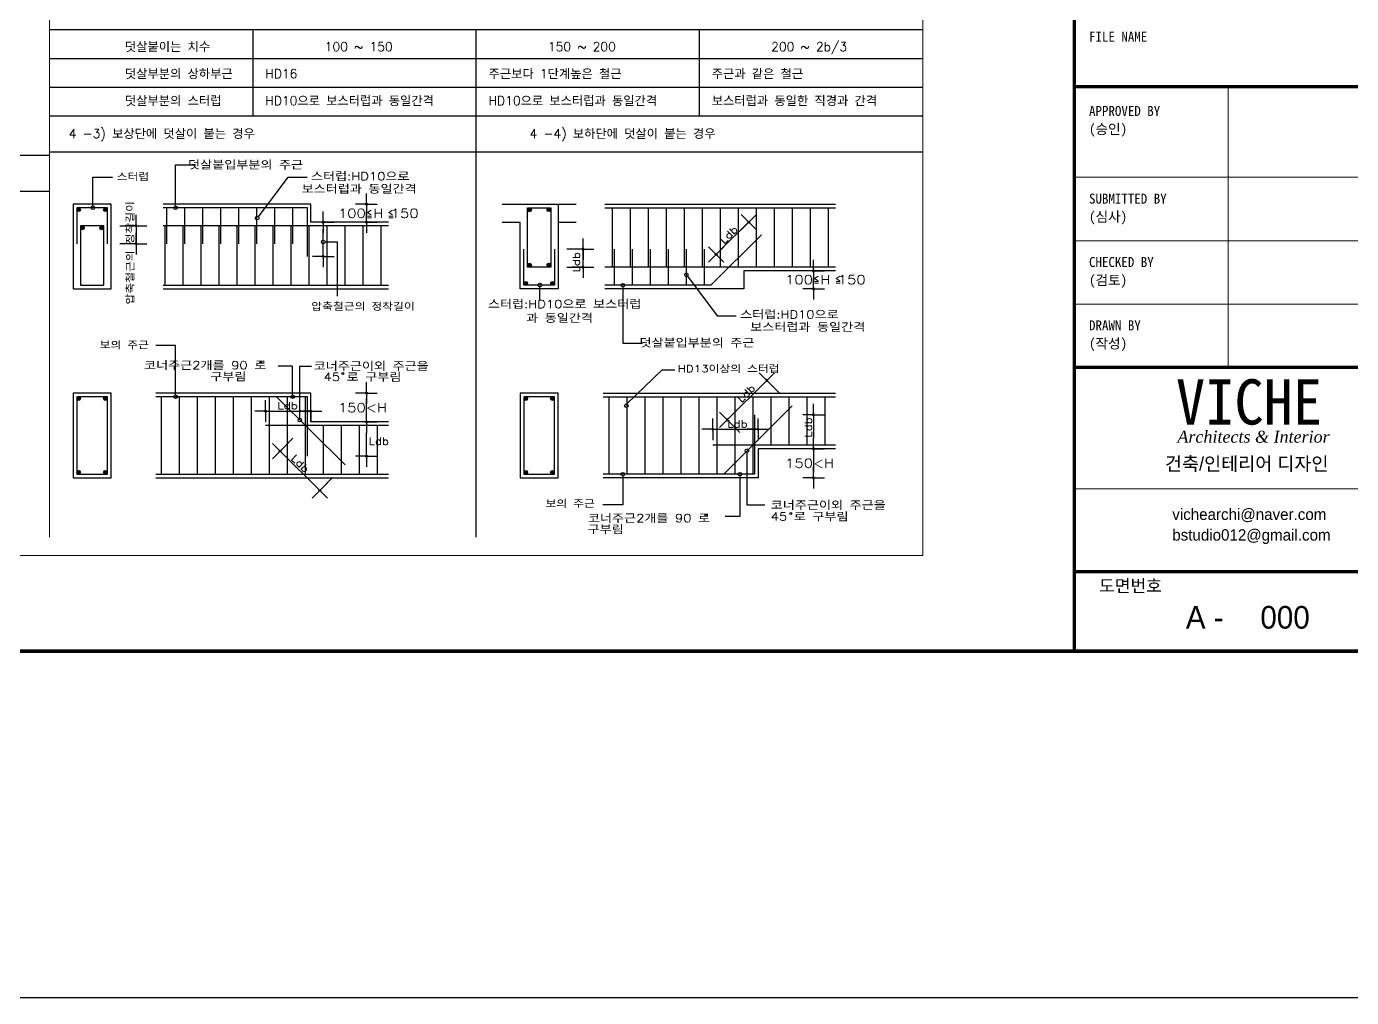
# Model space of a CAD drawing. Header units: millimetres. Extents: x 2237537 to 2823092, y 532110 to 734861.
# Drawn here: x 2597510 to 2626783, y 532110 to 553564 of the extents above; entities that cross this region are included whole.
import ezdxf
from ezdxf.enums import TextEntityAlignment as Align
from ezdxf.lldxf.tags import DXFTag

# ---------------------------------------------------------------- set-up
doc = ezdxf.new("R2010")
doc.units = ezdxf.units.MM
doc.header["$LTSCALE"] = 300
doc.header["$MEASUREMENT"] = 0
doc.layers.get('0').update_dxf_attribs({"lineweight": 0})
for name, color, linetype in [('1', 1, 'DASHED'), ('2', 2, 'Continuous'), ('3', 3, 'Continuous'), ('4', 4, 'Continuous'), ('BOX-T1', 3, 'Continuous'), ('BOX-T2', 4, 'Continuous'), ('FORM', 4, 'Continuous'), ('TEX', 3, 'Continuous'), ('WAL', 3, 'Continuous'), ('도면층4', 3, 'Continuous')]:
    doc.layers.add(name, color=color, linetype=linetype)
doc.layers.add('text', color=7, linetype='Continuous', lineweight=30)
doc.styles.add('box3', font='Expo M.ttf')
doc.styles.add('box4', font='GulimChe.ttf')
doc.styles.add('doul2', font='TIMESI.TTF')
doc.styles.add('HS', font='romans__.ttf', dxfattribs={"width": 1.1, "bigfont": 'ghs'})
doc.styles.add('STYLE1', font='DotumChe.ttf')
doc.styles.add('주열', font='Dotum.ttf')
tags = doc.linetypes.add('DASHED', pattern=[3, 2, -1]).pattern_tags.tags
tags[6:7] = [DXFTag(74, 4), DXFTag(75, 0), DXFTag(340, '0'), DXFTag(46, 1.0), DXFTag(50, 0.0), DXFTag(44, 0.0), DXFTag(45, 0.0)]
tags[4:5] = [DXFTag(74, 4), DXFTag(75, 0), DXFTag(340, '0'), DXFTag(46, 1.0), DXFTag(50, 0.0), DXFTag(44, 0.0), DXFTag(45, 0.0)]
tags = doc.linetypes.add('HIDDEN', pattern=[2, 1, -1]).pattern_tags.tags
tags[6:7] = [DXFTag(74, 4), DXFTag(75, 0), DXFTag(340, '0'), DXFTag(46, 1.0), DXFTag(50, 0.0), DXFTag(44, 0.0), DXFTag(45, 0.0)]
tags[4:5] = [DXFTag(74, 4), DXFTag(75, 0), DXFTag(340, '0'), DXFTag(46, 1.0), DXFTag(50, 0.0), DXFTag(44, 0.0), DXFTag(45, 0.0)]

# ---------------------------------------------------------------- blocks, each defined once
blk = doc.blocks.new('P')
at = {"layer": '2'}
for q in [(-600, 0), (0, 600), (600, 0), (0, -600)]:
    blk.add_line((0, 0), q, dxfattribs=at)
at = {"layer": '4'}
for radius in [50, 25]:
    blk.add_circle((0, 0), radius, dxfattribs=at)
blk = doc.blocks.new('FORM')
for p, q in [((156736, 33582), (156736, 30482)), ((155038, 32582), (159038, 32582)), ((155038, 31882), (159038, 31882)), ((155038, 31182), (159038, 31182))]:
    blk.add_line(p, q)
blk.add_lwpolyline([(155038, 29140), (159038, 29140)])
at = {"layer": 'FORM', "flags": 128}
blk.add_lwpolyline([(162564, 26543), (159542, 26543), (159542, 23521), (162564, 23521), (162564, 58478), (159542, 58478), (159542, 55456), (162564, 55456), (162564, 58478), (115719, 58478), (115719, 55456), (118742, 55456), (118742, 58478), (115719, 58478), (115719, 23521), (118742, 23521), (118742, 26543), (115719, 26543), (115719, 23521), (162564, 23521)], dxfattribs=at)
at = {"layer": 'FORM', "const_width": 37.8}
blk.add_lwpolyline([(120245, 27347), (120245, 54452), (159038, 54452), (159038, 27347)], close=True, dxfattribs=at)
at = {"layer": 'FORM'}
for points, const_width in [([(155038, 33582), (159038, 33582)], 37.1), ([(155038, 30482), (159038, 30482)], 37.1), ([(155038, 28225), (159038, 28225)], 37.5)]:
    blk.add_lwpolyline(points, dxfattribs=dict(at, const_width=const_width))
at = {"layer": 'BOX-T2', "style": 'box4'}
for s, height, p in [('FILE NAME', 110.6, (155199, 34081)), ('APPROVED BY', 110.59, (155199, 33260)), ('(승인)', 110.6, (155199, 33060)), ('SUBMITTED BY', 110.59, (155199, 32291)), ('(심사)', 110.6, (155199, 32091)), ('CHECKED BY', 110.6, (155199, 31591)), ('(검토)', 110.6, (155199, 31391)), ('DRAWN BY', 110.6, (155199, 30891)), ('(작성)', 110.6, (155199, 30691)), ('도면번호', 138.3, (155310, 28000))]:
    blk.add_text(s, height=height, dxfattribs=at).set_placement(p)

msp = doc.modelspace()

# ---------------------------------------------------------------- linework, layer by layer
at = {"color": 7}
for p, q in [((2617309.5, 589008.6, -1000), (2617309.5, 550792.5, -1000)), ((2617309.5, 550792.5, -1000), (2617309.5, 541877.1, -1000)), ((2617309.5, 541877.1, -1000), (2555008, 541877.1, -1000))]:
    msp.add_line(p, q, dxfattribs=at)
msp.add_line((2598018.2, 542282, -1000), (2598018.2, 587613.2, -1000))
at = {"layer": '1', "color": 7}
for p, q in [((2598018.2, 550710.9, -1000), (2575724.1, 550710.9, -1000)), ((2598018.2, 550792.5, -1000), (2617309.5, 550792.5, -1000)), ((2598018.2, 549915.5, -1000), (2586871.2, 549915.5, -1000))]:
    msp.add_line(p, q, dxfattribs=at)
at = {"layer": '2', "color": 7}
msp.add_line((2607440.1, 553496.8, -1000), (2607440.1, 551587.9, -1000), dxfattribs=at)
at = {"layer": '2'}
for p, q in [((2600804.9, 549599.4, -1000), (2600804.9, 550507.6, -1000)), ((2600804.9, 550507.6, -1000), (2601242.3, 550507.6, -1000)), ((2598975.5, 549599.4, -1000), (2598975.5, 550235.7, -1000)), ((2598975.5, 550235.7, -1000), (2599413, 550235.7, -1000)), ((2602634.2, 549360.8, -1000), (2603289.6, 550235.7, -1000)), ((2603289.6, 550235.7, -1000), (2603708, 550235.7, -1000)), ((2599380.8, 549639, -1000), (2598541.3, 549639, -1000)), ((2598541.3, 549639, -1000), (2598541.3, 547769.9, -1000)), ((2599380.8, 547769.9, -1000), (2599380.8, 549639, -1000)), ((2603795.1, 549639, -1000), (2600529.7, 549639, -1000)), ((2603795.1, 549241.3, -1000), (2603795.1, 549639, -1000)), ((2608021.5, 549639, -1000), (2609656.4, 549639, -1000)), ((2609258.7, 549639, -1000), (2609258.7, 547769.9, -1000)), ((2610288.3, 549639, -1000), (2615383.1, 549639, -1000)), ((2599572, 549162, -1000), (2599930, 549162, -1000)), ((2599930, 549162, -1000), (2599930, 548764.3, -1000)), ((2605505.1, 549241.3, -1000), (2603795.1, 549241.3, -1000)), ((2608021.5, 549241.3, -1000), (2608419.2, 549241.3, -1000)), ((2608419.2, 547769.9, -1000), (2608419.2, 549241.3, -1000)), ((2609258.7, 549241.3, -1000), (2609656.4, 549241.3, -1000)), ((2612837.9, 548618.5, -1000), (2613463.8, 549244.4, -1000)), ((2604065.9, 548525.7, -1000), (2604065.9, 549082.5, -1000)), ((2599930, 548764.3, -1000), (2599572, 548764.3, -1000)), ((2604105.7, 548804.1, -1000), (2604376, 548804.1, -1000)), ((2604376, 548804.1, -1000), (2604376, 547604.3, -1000)), ((2609807.9, 548644.6, -1000), (2609450, 548644.6, -1000)), ((2609807.9, 548246.9, -1000), (2609807.9, 548644.6, -1000)), ((2609450, 548246.9, -1000), (2609807.9, 548246.9, -1000)), ((2612114.5, 548048.1, -1000), (2612769.9, 547173.2, -1000)), ((2613354.9, 548167.6, -1000), (2613354.9, 547769.9, -1000)), ((2615383.1, 548167.6, -1000), (2613354.9, 548167.6, -1000)), ((2598541.3, 547769.9, -1000), (2599380.8, 547769.9, -1000)), ((2600529.7, 547769.9, -1000), (2605505.1, 547769.9, -1000)), ((2609258.7, 547769.9, -1000), (2608419.2, 547769.9, -1000)), ((2608853.5, 547531.5, -1000), (2608853.5, 547824.2, -1000)), ((2613354.9, 547769.9, -1000), (2610288.3, 547769.9, -1000)), ((2610682.8, 547809.5, -1000), (2610682.8, 546567.6, -1000)), ((2612769.9, 547173.2, -1000), (2613188.2, 547173.2, -1000)), ((2610682.8, 546567.6, -1000), (2611120.3, 546567.6, -1000)), ((2600804.9, 546515.1, -1000), (2600367.4, 546515.1, -1000)), ((2600804.9, 545423.7, -1000), (2600804.9, 546515.1, -1000)), ((2603389.8, 546060, -1000), (2603071.7, 546060, -1000)), ((2603389.8, 545423.7, -1000), (2603389.8, 546060, -1000)), ((2603548.9, 546060, -1000), (2603805.9, 546060, -1000)), ((2603548.9, 544906.8, -1000), (2603548.9, 546060, -1000)), ((2610769.9, 545224.2, -1000), (2611557.7, 545980.5, -1000)), ((2611557.7, 545980.5, -1000), (2611836.1, 545980.5, -1000)), ((2613867.9, 545743.8, -1000), (2612993, 544874.1, -1000)), ((2614148.3, 545461.8, -1000), (2613867.9, 545743.8, -1000)), ((2599380.8, 545463.3, -1000), (2598541.3, 545463.3, -1000)), ((2598541.3, 545463.3, -1000), (2598541.3, 543594.2, -1000)), ((2599380.8, 543594.2, -1000), (2599380.8, 545463.3, -1000)), ((2603795.1, 545463.3, -1000), (2600370.6, 545463.3, -1000)), ((2603795.1, 544827, -1000), (2603795.1, 545463.3, -1000)), ((2609258.7, 545463.3, -1000), (2608419.2, 545463.3, -1000)), ((2608419.2, 545463.3, -1000), (2608419.2, 543594.2, -1000)), ((2609258.7, 543594.2, -1000), (2609258.7, 545463.3, -1000)), ((2610248.6, 545463.3, -1000), (2615383.1, 545463.3, -1000)), ((2602793.3, 545065.8, -1000), (2603795.1, 545065.8, -1000)), ((2605020.3, 545026.1, -1000), (2605020.3, 545344.2, -1000)), ((2605505.1, 544827, -1000), (2603795.1, 544827, -1000)), ((2613273.4, 544592.1, -1000), (2612993, 544874.1, -1000)), ((2614898.3, 544826.9, -1000), (2614898.3, 544468.9, -1000)), ((2605020.3, 544230.7, -1000), (2605020.3, 544588.6, -1000)), ((2612671.3, 544663.8, -1000), (2613673.1, 544663.8, -1000)), ((2603395.4, 544465.5, -1000), (2603115.1, 544183.4, -1000)), ((2613673.1, 544230.5, -1000), (2613673.1, 543594.2, -1000)), ((2615383.1, 544230.5, -1000), (2613673.1, 544230.5, -1000)), ((2603990, 543313.7, -1000), (2603115.1, 544183.4, -1000)), ((2613426.9, 544150.8, -1000), (2613426.9, 542997.5, -1000)), ((2614898.3, 544031.5, -1000), (2614898.3, 543713.3, -1000)), ((2610682.8, 543633.8, -1000), (2610682.8, 542997.5, -1000)), ((2613267.8, 543633.8, -1000), (2613267.8, 542740, -1000)), ((2598541.3, 543594.2, -1000), (2599380.8, 543594.2, -1000)), ((2600370.6, 543594.2, -1000), (2605505.1, 543594.2, -1000)), ((2604270.3, 543595.8, -1000), (2603990, 543313.7, -1000)), ((2608419.2, 543594.2, -1000), (2609258.7, 543594.2, -1000)), ((2613673.1, 543594.2, -1000), (2610248.6, 543594.2, -1000)), ((2610682.8, 542997.5, -1000), (2610245.4, 542997.5, -1000)), ((2613267.8, 542740, -1000), (2612949.6, 542740, -1000)), ((2613426.9, 542997.5, -1000), (2613824.5, 542997.5, -1000))]:
    msp.add_line(p, q, dxfattribs=at)
for centre in [(2598975.5, 549559.7, -1000), (2600804.9, 549559.7, -1000), (2602608.6, 549330.4, -1000), (2604065.9, 548804.1, -1000), (2612088.9, 548078.6, -1000), (2608853.5, 547849.6, -1000), (2610682.8, 547849.3, -1000), (2600804.9, 545384, -1000), (2603389.8, 545384, -1000), (2610762.4, 545185.1, -1000), (2603548.9, 544867, -1000), (2613426.9, 544190.6, -1000), (2610682.8, 543673.6, -1000), (2613267.8, 543673.6, -1000)]:
    msp.add_circle(centre, 39.8, dxfattribs=at)
at = {"layer": '3', "color": 7}
msp.add_line((2607440.1, 551587.9, -1000), (2607440.1, 542282, -1000), dxfattribs=at)
at = {"layer": '4', "color": 7}
for p, q in [((2598018.2, 553496.8, -1000), (2617309.5, 553496.8, -1000)), ((2602508.8, 553496.8, -1000), (2602508.8, 551587.9, -1000)), ((2612371.4, 553496.8, -1000), (2612371.4, 551587.9, -1000)), ((2598018.2, 552860.5, -1000), (2617309.5, 552860.5, -1000)), ((2598018.2, 552224.2, -1000), (2617309.5, 552224.2, -1000))]:
    msp.add_line(p, q, dxfattribs=at)
at = {"layer": '4'}
for p, q in [((2599296.9, 549559.5, -1000), (2598620.8, 549559.5, -1000)), ((2598620.8, 549559.5, -1000), (2598620.8, 548764.3, -1000)), ((2599296.9, 548764.3, -1000), (2599296.9, 549559.5, -1000)), ((2603715.5, 549559.5, -1000), (2600529.7, 549559.5, -1000)), ((2600613.6, 548764.3, -1000), (2600613.6, 549559.5, -1000)), ((2601011.3, 548764.3, -1000), (2601011.3, 549559.5, -1000)), ((2601409, 548764.3, -1000), (2601409, 549559.5, -1000)), ((2601806.7, 548764.3, -1000), (2601806.7, 549559.5, -1000)), ((2602204.3, 548764.3, -1000), (2602204.3, 549559.5, -1000)), ((2602602, 548764.3, -1000), (2602602, 549559.5, -1000)), ((2602999.7, 548764.3, -1000), (2602999.7, 549559.5, -1000)), ((2603397.4, 548764.3, -1000), (2603397.4, 549559.5, -1000)), ((2603715.5, 548485.9, -1000), (2603715.5, 549559.5, -1000)), ((2608578.3, 549559.5, -1000), (2609095.3, 549559.5, -1000)), ((2608578.3, 548247.1, -1000), (2608578.3, 549559.5, -1000)), ((2609095.3, 549559.5, -1000), (2609095.3, 548247.1, -1000)), ((2610288.3, 549559.5, -1000), (2615383.1, 549559.5, -1000)), ((2610451.8, 549559.5, -1000), (2610451.8, 548247.1, -1000)), ((2610849.5, 549559.5, -1000), (2610849.5, 548247.1, -1000)), ((2611247.2, 549559.5, -1000), (2611247.2, 548247.1, -1000)), ((2611644.9, 549559.5, -1000), (2611644.9, 548247.1, -1000)), ((2612042.5, 549559.5, -1000), (2612042.5, 548247.1, -1000)), ((2612440.2, 549559.5, -1000), (2612440.2, 548247.1, -1000)), ((2612837.9, 549559.5, -1000), (2612837.9, 548247.1, -1000)), ((2613235.6, 549559.5, -1000), (2613235.6, 548247.1, -1000)), ((2613633.3, 549559.5, -1000), (2613633.3, 548247.1, -1000)), ((2614031, 549559.5, -1000), (2614031, 548247.1, -1000)), ((2614428.7, 549559.5, -1000), (2614428.7, 548247.1, -1000)), ((2614826.3, 549559.5, -1000), (2614826.3, 548247.1, -1000)), ((2615224, 549559.5, -1000), (2615224, 548247.1, -1000)), ((2598700.3, 549161.8, -1000), (2598700.3, 547849.4, -1000)), ((2599217.3, 549161.8, -1000), (2598700.3, 549161.8, -1000)), ((2599217.3, 547849.4, -1000), (2599217.3, 549161.8, -1000)), ((2605505.1, 549161.8, -1000), (2600529.7, 549161.8, -1000)), ((2600573.8, 547849.4, -1000), (2600573.8, 549161.8, -1000)), ((2600971.5, 547849.4, -1000), (2600971.5, 549161.8, -1000)), ((2601369.2, 547849.4, -1000), (2601369.2, 549161.8, -1000)), ((2601766.9, 547849.4, -1000), (2601766.9, 549161.8, -1000)), ((2602164.6, 547849.4, -1000), (2602164.6, 549161.8, -1000)), ((2602562.3, 547849.4, -1000), (2602562.3, 549161.8, -1000)), ((2602959.9, 547849.4, -1000), (2602959.9, 549161.8, -1000)), ((2603357.6, 547849.4, -1000), (2603357.6, 549161.8, -1000)), ((2603755.3, 547849.4, -1000), (2603755.3, 549161.8, -1000)), ((2604153, 547849.4, -1000), (2604153, 549161.8, -1000)), ((2604550.7, 547849.4, -1000), (2604550.7, 549161.8, -1000)), ((2604948.4, 547849.4, -1000), (2604948.4, 549161.8, -1000)), ((2605346.1, 547849.4, -1000), (2605346.1, 549161.8, -1000)), ((2612631.3, 547849.4, -1000), (2613745, 548963.1, -1000)), ((2608498.8, 547849.4, -1000), (2608498.8, 548644.6, -1000)), ((2609174.8, 548644.6, -1000), (2609174.8, 547849.4, -1000)), ((2610491.6, 548644.6, -1000), (2610491.6, 547849.4, -1000)), ((2610889.3, 548644.6, -1000), (2610889.3, 547849.4, -1000)), ((2611286.9, 548644.6, -1000), (2611286.9, 547849.4, -1000)), ((2611684.6, 548644.6, -1000), (2611684.6, 547849.4, -1000)), ((2612082.3, 548644.6, -1000), (2612082.3, 547849.4, -1000)), ((2612480, 548644.6, -1000), (2612480, 547849.4, -1000)), ((2609095.3, 548247.1, -1000), (2608578.3, 548247.1, -1000)), ((2615383.1, 548247.1, -1000), (2610288.3, 548247.1, -1000)), ((2598700.3, 547849.4, -1000), (2599217.3, 547849.4, -1000)), ((2600529.7, 547849.4, -1000), (2605505.1, 547849.4, -1000)), ((2609174.8, 547849.4, -1000), (2608498.8, 547849.4, -1000)), ((2612631.3, 547849.4, -1000), (2610288.3, 547849.4, -1000)), ((2599296.9, 545383.8, -1000), (2598620.8, 545383.8, -1000)), ((2598620.8, 545383.8, -1000), (2598620.8, 543673.8, -1000)), ((2599296.9, 543673.8, -1000), (2599296.9, 545383.8, -1000)), ((2603715.5, 545383.8, -1000), (2600370.6, 545383.8, -1000)), ((2600494.3, 543673.8, -1000), (2600494.3, 545383.8, -1000)), ((2600892, 543673.8, -1000), (2600892, 545383.8, -1000)), ((2601289.7, 543673.8, -1000), (2601289.7, 545383.8, -1000)), ((2601687.4, 543673.8, -1000), (2601687.4, 545383.8, -1000)), ((2602085, 543673.8, -1000), (2602085, 545383.8, -1000)), ((2602482.7, 543673.8, -1000), (2602482.7, 545383.8, -1000)), ((2602880.4, 543673.8, -1000), (2602880.4, 545383.8, -1000)), ((2603278.1, 543673.8, -1000), (2603278.1, 545383.8, -1000)), ((2603675.8, 543673.8, -1000), (2603675.8, 545383.8, -1000)), ((2603715.5, 544071.6, -1000), (2603715.5, 545383.8, -1000)), ((2609174.8, 545383.8, -1000), (2608498.8, 545383.8, -1000)), ((2608498.8, 545383.8, -1000), (2608498.8, 543673.8, -1000)), ((2609174.8, 543673.8, -1000), (2609174.8, 545383.8, -1000)), ((2610248.6, 545383.8, -1000), (2615383.1, 545383.8, -1000)), ((2610372.3, 545383.8, -1000), (2610372.3, 543673.8, -1000)), ((2610769.9, 545383.8, -1000), (2610769.9, 543673.8, -1000)), ((2611167.6, 545383.8, -1000), (2611167.6, 543673.8, -1000)), ((2611565.3, 545383.8, -1000), (2611565.3, 543673.8, -1000)), ((2611963, 545383.8, -1000), (2611963, 543673.8, -1000)), ((2612360.7, 545383.8, -1000), (2612360.7, 543673.8, -1000)), ((2612758.4, 545383.8, -1000), (2612758.4, 543673.8, -1000)), ((2613156.1, 545383.8, -1000), (2613156.1, 543673.8, -1000)), ((2613553.7, 545383.8, -1000), (2613553.7, 543673.8, -1000)), ((2613951.4, 545383.8, -1000), (2613951.4, 544310, -1000)), ((2614349.1, 545383.8, -1000), (2614349.1, 544310, -1000)), ((2614746.8, 545383.8, -1000), (2614746.8, 544310, -1000)), ((2615144.5, 545383.8, -1000), (2615144.5, 544310, -1000)), ((2613593.5, 544985.9, -1000), (2613593.5, 543673.8, -1000)), ((2605505.1, 544747.5, -1000), (2602793.3, 544747.5, -1000)), ((2604073.5, 543673.8, -1000), (2604073.5, 544747.5, -1000)), ((2604471.2, 543673.8, -1000), (2604471.2, 544747.5, -1000)), ((2604868.8, 543673.8, -1000), (2604868.8, 544747.5, -1000)), ((2605266.5, 543673.8, -1000), (2605266.5, 544747.5, -1000)), ((2615383.1, 544310, -1000), (2612671.3, 544310, -1000)), ((2598620.8, 543673.8, -1000), (2599296.9, 543673.8, -1000)), ((2600370.6, 543673.8, -1000), (2605505.1, 543673.8, -1000)), ((2608498.8, 543673.8, -1000), (2609174.8, 543673.8, -1000)), ((2613593.5, 543673.8, -1000), (2610248.6, 543673.8, -1000))]:
    msp.add_line(p, q, dxfattribs=at)
at = {"layer": '4', "linetype": 'HIDDEN'}
for p, q in [((2604550.7, 543877.8, -1000), (2603035.7, 545383.8, -1000)), ((2614428.7, 545179.7, -1000), (2612913.6, 543673.8, -1000))]:
    msp.add_line(p, q, dxfattribs=at)
at = {"layer": '4'}
for centre, radius in [((2598664.2, 549517, -1000), 39.8), ((2598664.2, 549517, -1000), 29.8), ((2598664.2, 549517, -1000), 19.9), ((2598664.2, 549517, -1000), 9.94), ((2599250.9, 549516.8, -1000), 39.8), ((2599250.9, 549516.8, -1000), 29.8), ((2599250.9, 549516.8, -1000), 19.9), ((2599250.9, 549516.8, -1000), 9.94), ((2608624.2, 549510.5, -1000), 39.8), ((2608624.2, 549510.5, -1000), 29.8), ((2608624.2, 549510.5, -1000), 19.9), ((2608624.2, 549510.5, -1000), 9.94), ((2609046.8, 549513.7, -1000), 39.8), ((2609046.8, 549513.7, -1000), 29.8), ((2609046.8, 549513.7, -1000), 19.9), ((2609046.8, 549513.7, -1000), 9.94), ((2598746.2, 549114.6, -1000), 39.8), ((2598746.2, 549114.6, -1000), 29.8), ((2598746.2, 549114.6, -1000), 19.9), ((2598746.2, 549114.6, -1000), 9.94), ((2599168.9, 549111.5, -1000), 39.8), ((2599168.9, 549111.5, -1000), 29.8), ((2599168.9, 549111.5, -1000), 19.9), ((2599168.9, 549111.5, -1000), 9.94), ((2608624.2, 548294.3, -1000), 39.8), ((2608624.2, 548294.3, -1000), 29.8), ((2608624.2, 548294.3, -1000), 19.9), ((2608624.2, 548294.3, -1000), 9.94), ((2609046.8, 548297.5, -1000), 39.8), ((2609046.8, 548297.5, -1000), 29.8), ((2609046.8, 548297.5, -1000), 19.9), ((2609046.8, 548297.5, -1000), 9.94), ((2608542.1, 547891.9, -1000), 39.8), ((2608542.1, 547891.9, -1000), 29.8), ((2608542.1, 547891.9, -1000), 19.9), ((2608542.1, 547891.9, -1000), 9.94), ((2609128.9, 547892.1, -1000), 39.8), ((2609128.9, 547892.1, -1000), 29.8), ((2609128.9, 547892.1, -1000), 19.9), ((2609128.9, 547892.1, -1000), 9.94), ((2598664.2, 545341.3, -1000), 39.8), ((2598664.2, 545341.3, -1000), 29.8), ((2598664.2, 545341.3, -1000), 19.9), ((2599250.9, 545341.1, -1000), 39.8), ((2599250.9, 545341.1, -1000), 29.8), ((2599250.9, 545341.1, -1000), 19.9), ((2608542.1, 545341.3, -1000), 39.8), ((2608542.1, 545341.3, -1000), 29.8), ((2608542.1, 545341.3, -1000), 19.9), ((2609128.9, 545341.1, -1000), 39.8), ((2609128.9, 545341.1, -1000), 29.8), ((2609128.9, 545341.1, -1000), 19.9), ((2598664.2, 545341.3, -1000), 9.94), ((2599250.9, 545341.1, -1000), 9.94), ((2608542.1, 545341.3, -1000), 9.94), ((2609128.9, 545341.1, -1000), 9.94), ((2598664.2, 543716.3, -1000), 39.8), ((2598664.2, 543716.3, -1000), 29.8), ((2598664.2, 543716.3, -1000), 19.9), ((2598664.2, 543716.3, -1000), 9.94), ((2599250.9, 543716.4, -1000), 39.8), ((2599250.9, 543716.4, -1000), 29.8), ((2599250.9, 543716.4, -1000), 19.9), ((2599250.9, 543716.4, -1000), 9.94), ((2608542.1, 543716.3, -1000), 39.8), ((2608542.1, 543716.3, -1000), 29.8), ((2608542.1, 543716.3, -1000), 19.9), ((2608542.1, 543716.3, -1000), 9.94), ((2609128.9, 543716.4, -1000), 39.8), ((2609128.9, 543716.4, -1000), 29.8), ((2609128.9, 543716.4, -1000), 19.9), ((2609128.9, 543716.4, -1000), 9.94)]:
    msp.add_circle(centre, radius, dxfattribs=at)
at = {"layer": 'FORM', "const_width": 75}
msp.add_lwpolyline([(2620662.6, 539761.7), (2620662.6, 593972.1)], dxfattribs=at)
at = {"layer": 'text'}
for centre in [(2602688, 546144.1, -1000), (2604500.6, 545899.6, -1000), (2612518.2, 542765.2, -1000), (2614396.6, 542801.1, -1000)]:
    msp.add_circle(centre, 21.4, dxfattribs=at)
at = {"layer": 'WAL', "color": 7}
msp.add_line((2598018.2, 551587.9, -1000), (2617309.5, 551587.9, -1000), dxfattribs=at)

# ---------------------------------------------------------------- block references
at = {"xscale": 2, "yscale": 2, "zscale": 2}
msp.add_blockref('FORM', (2310586.8, 485067.7), dxfattribs=at)
at = {"layer": '2', "xscale": 0.39768529497087, "yscale": 0.39768529497087, "zscale": 0.3976852949999738}
for p in [(2605020.3, 549639.2, -1000), (2604065.9, 549241.5, -1000), (2605020.3, 549241.5, -1000), (2599930, 549162, -1000), (2599930, 548764.3, -1000), (2604065.9, 548485.9, -1000), (2605020.3, 545463.5, -1000), (2602793.3, 545065.8, -1000), (2603795.1, 545065.8, -1000), (2605020.3, 544827.2, -1000), (2605020.3, 544827.2, -1000), (2605020.3, 544071.6, -1000)]:
    msp.add_blockref('P', p, dxfattribs=at)
at = {"layer": '2', "yscale": 0.39768529497087, "zscale": 0.3976852949999738}
for p, xscale, rotation in [((2613466.6, 549241.5, -1000), 0.3976852950829362, 45), ((2609807.9, 548644.6, -1000), -0.39768529497087, 180), ((2612747.8, 548528.3, -1000), 0.3976852950829362, 45), ((2609807.9, 548246.9, -1000), -0.39768529497087, 180), ((2614898.3, 548167.4, -1000), -0.39768529497087, 180), ((2614898.3, 547769.7, -1000), -0.39768529497087, 180), ((2613867.9, 545743.8, -1000), -0.3976852950829357, 134.9999999999999), ((2612993, 544874.1, -1000), -0.3976852950829357, 134.9999999999999), ((2614898.3, 544985.9, -1000), -0.39768529497087, 180), ((2612671.3, 544663.8, -1000), -0.39768529497087, 180), ((2613673.1, 544663.8, -1000), -0.39768529497087, 180), ((2603115.1, 544183.4, -1000), 0.3976852950829362, 45), ((2614898.3, 544230.3, -1000), -0.39768529497087, 180), ((2614898.3, 544230.3, -1000), -0.39768529497087, 180), ((2603990, 543313.7, -1000), 0.3976852950829362, 45), ((2614898.3, 543594, -1000), -0.39768529497087, 180)]:
    msp.add_blockref('P', p, dxfattribs=dict(at, xscale=xscale, rotation=rotation))

# ---------------------------------------------------------------- texts
at = {"color": 6, "style": 'STYLE1'}
msp.add_text('VICHE', height=1000, dxfattribs=at).set_placement((2622903.9, 544769.8))
at = {"layer": '1', "color": 4, "style": 'HS'}
for s, p in [('4 -3) 보상단에 덧살이 붙는 경우', (2598445.9, 551100.4, -1000)), ('4 -4) 보하단에 덧살이 붙는 경우', (2608625.1, 551100.4, -1000))]:
    msp.add_text(s, height=198.843, dxfattribs=at).set_placement(p)
at = {"layer": 'BOX-T1', "style": 'box3'}
msp.add_text('건축/인테리어 디자인', height=300, dxfattribs=at).set_placement((2622662.9, 543754.1))
for s, p in [('vichearchi@naver.com', (2622823.5, 542586.5)), ('bstudio012@gmail.com', (2622823.5, 542130.5))]:
    msp.add_text(s, height=250, dxfattribs=at).set_placement(p, align=Align.BOTTOM_LEFT)
at = {"layer": 'TEX', "style": '주열'}
for s, p in [('A - ', (2623123.1, 540260)), ('000', (2624770.1, 540260))]:
    msp.add_text(s, height=500, dxfattribs=at).set_placement(p)
at = {"layer": 'text', "style": 'HS'}
for s, height, p in [('덧살붙이는 치수', 198.84, (2599685.2, 553019.5, -1000)), ('100 ~ 150', 198.84, (2604099.5, 553019.5, -1000)), ('150 ~ 200', 198.84, (2609030.8, 553019.5, -1000)), ('200 ~ 2b/3', 198.84, (2613962.1, 553019.5, -1000)), ('덧살부분의 상하부근', 198.84, (2599685.2, 552423, -1000)), ('HD16', 198.84, (2602787.2, 552423, -1000)), ('주근보다 1단계높은 철근', 198.843, (2607718.5, 552423, -1000)), ('주근과 같은 철근', 198.84, (2612649.8, 552423, -1000)), ('덧살부분의 스터럽', 198.84, (2599685.2, 551826.5, -1000)), ('HD10으로 보스터럽과 동일간격', 198.843, (2602787.2, 551826.5, -1000)), ('HD10으로 보스터럽과 동일간격', 198.843, (2607718.5, 551826.5, -1000)), ('보스터럽과 동일한 직경과 간격', 198.843, (2612649.8, 551826.5, -1000)), ('<', 119.3, (2605020.3, 549400.6, -1000)), ('<', 119.3, (2605497.5, 549400.6, -1000)), ('=', 119.3, (2605020.3, 549305.2, -1000)), ('=', 119.3, (2605497.5, 549305.2, -1000)), ('<', 119.3, (2614898.3, 547942.1, -1000)), ('<', 119.3, (2615375.5, 547942.1, -1000)), ('=', 119.3, (2614898.3, 547861.9, -1000)), ('=', 119.3, (2615375.5, 547861.9, -1000))]:
    msp.add_text(s, height=height, dxfattribs=at).set_placement(p)
at = {"layer": 'text', "style": 'HS', "width": 1.2}
for s, height, p in [('스터럽', 159.07, (2599501.5, 550167.7, -1000)), ('      덧살붙입부분의 주근', 176.749, (2600132, 550422.6, -1000)), ('스터럽:HD10으로', 176.75, (2603796.5, 550167.7, -1000)), ('      보스터럽과 동일간격', 176.749, (2602640.6, 549889.5, -1000)), ('100 H 150', 198.84, (2604392.3, 549338, -1000)), ('100 H 150', 198.84, (2614270.2, 547872.1, -1000)), ('압축철근의 정착길이', 159.07, (2603802, 547303.1, -1000)), ('스터럽:HD10으로 보스터럽', 176.749, (2607706.3, 547344.2, -1000)), ('     과 동일간격', 176.749, (2607757.3, 547035, -1000)), ('스터럽:HD10으로', 176.75, (2613276.8, 547114, -1000)), ('      보스터럽과 동일간격', 176.749, (2612551.4, 546836.7, -1000)), ('보의 주근', 159.07, (2599126.2, 546449.1, -1000)), ('      덧살붙입부분의 주근', 176.749, (2610104.3, 546489.7, -1000)), ('코너주근2개를 90 로', 176.749, (2600107.9, 545992, -1000)), ('코너주근이외 주근을 ', 176.749, (2603856, 545974.4, -1000)), ('HD13이상의 스터럽', 159.074, (2611900.3, 545923.6, -1000)), ('구부림', 176.75, (2601571.4, 545742, -1000)), ('45 로 구부림', 176.75, (2604074.9, 545733.2, -1000)), ('Ldb', 159.07, (2603055.7, 545106.6, -1000)), ('150<H', 198.84, (2604392.3, 545043, -1000)), ('Ldb', 159.07, (2612991.1, 544703.8, -1000)), ('Ldb', 159.07, (2605069.1, 544321.8, -1000)), ('150<H', 198.84, (2614270.2, 543815.7, -1000)), ('보의 주근', 159.07, (2608976.5, 542946.2, -1000)), ('코너주근이외 주근을 ', 176.749, (2613952.9, 542902.1, -1000)), ('코너주근2개를 90 로', 176.749, (2609913.7, 542612.9, -1000)), ('45 로 구부림', 176.75, (2613952.9, 542649.5, -1000)), ('구부림', 176.75, (2609905.8, 542367.3, -1000))]:
    msp.add_text(s, height=height, dxfattribs=at).set_placement(p)
for s, rotation, p in [('압축철근의 정착길이', 90, (2599878.7, 547421.2, -1000)), ('Ldb', 45, (2612922.6, 548746.8, -1000)), ('Ldb', 90, (2609738.2, 548130.5, -1000)), ('Ldb', 45, (2613305.6, 545243.2, -1000)), ('Ldb', 90, (2614862.2, 544478, -1000)), ('Ldb', 315, (2603343.3, 544008.3, -1000))]:
    msp.add_text(s, height=159.07, rotation=rotation, dxfattribs=at).set_placement(p)
at = {"layer": '도면층4', "color": 3, "style": 'doul2'}
msp.add_text('Architects & Interior', height=263.736, dxfattribs=at).set_placement((2622937.1, 544499.9), align=Align.MIDDLE_LEFT)

doc.saveas('drawing.dxf')
